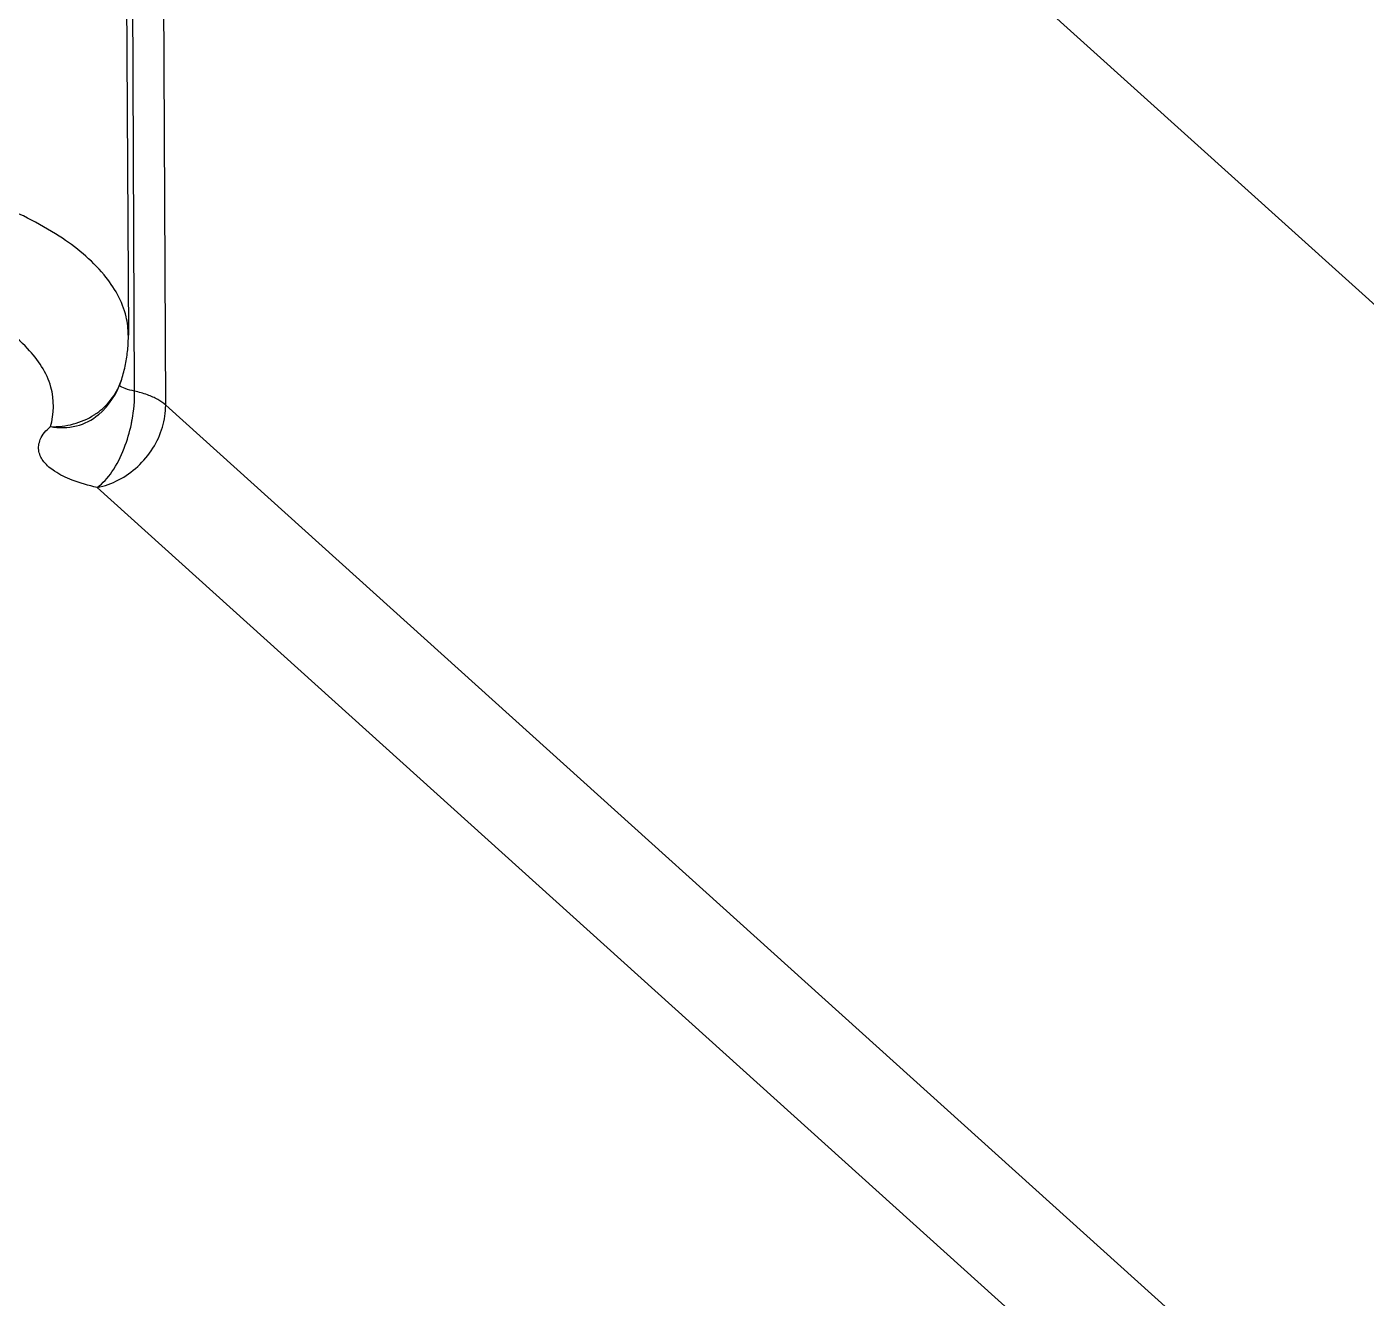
# Model space of a CAD drawing. Header units: millimetres. Extents: x 306 to 1885, y 393 to 1000.
# Drawn here: x 573.16 to 590.68, y 617.01 to 633.63 of the extents above; entities that cross this region are included whole.
import ezdxf

# ---------------------------------------------------------------- set-up
doc = ezdxf.new("R2010")
doc.units = ezdxf.units.MM

# ---------------------------------------------------------------- blocks, each defined once
blk = doc.blocks.new('u51')
at = {"color": 7}
for p, q in [((-60.56972867189684, 60.01784450841546), (-23.17960193609684, 26.30209964421556)), ((-61.46549486289685, 58.9401502839155), (-24.07536812709685, 25.22440541971559)), ((-61.32975325049685, 43.25549423771554), (-24.00310111699685, 9.596986234815631)), ((-24.07536812709685, 25.22440541971559), (-24.00310111699685, 9.596986234815631)), ((-23.19474626029685, 25.35098612391539), (-23.19667716809684, 25.34933533831554)), ((-23.66934034389683, 25.04285361031543), (-23.59724272299684, 9.421025207015646)), ((-23.50821056099684, 8.699950952215431), (-23.58782662239685, 24.30973785481547))]:
    blk.add_line(p, q, dxfattribs=at)
blk.add_arc((-22.54635013769683, 24.59042744751559), 0.9994127136, 130.4975002862977, 162.7716542535023, dxfattribs=at)
for points, start_tangent, end_tangent in [([(-23.17960193609684, 26.30209964421556), (-23.45914738479684, 26.20411286921558), (-23.70979713389684, 26.02766826311563), (-23.90757475129683, 25.78960282231537), (-24.03341376999686, 25.51290166601552), (-24.07536812419684, 25.22440541711558)], (-0.9819389413023714, -0.1891980854923705), (0.006642933469211864, -0.9999779354740402)), ([(-23.17960193609684, 26.30209964421556), (-23.37245631109687, 26.09921707541548), (-23.53304091869686, 25.7891845448155), (-23.62679913849684, 25.47144048171549)], (-0.813850988989631, -0.5810736336477501), (-0.2061691404327694, -0.978516369578564)), ([(-23.17960193609684, 26.30209964421556), (-22.85092164169686, 26.20524002231559), (-22.62332987799684, 26.09050286801539), (-22.48436522339685, 25.96808975501563), (-22.41828113889682, 25.83238186091558), (-22.43648267889682, 25.67498962981563), (-22.56796627029684, 25.50703358951546)], (0.97719289516253, -0.2123535863692265), (-0.7595739140647115, -0.6504209937205396)), ([(-23.62679913849684, 25.47144048171549), (-23.63726159759685, 25.41853467591545), (-23.66948399949683, 25.0428869690154)], (-0.2061691405339937, -0.9785163695572365), (0.02363503201139323, -0.9997206536137085)), ([(-22.56796627069684, 25.5070335888156), (-22.90843919009683, 25.49672453651556), (-23.19474626029685, 25.35098612391539)], (-0.9852107261690476, 0.17134708938718), (-0.7613612544766578, -0.648327880151494)), ([(-22.56796627029684, 25.5070335888156), (-22.87019466769686, 25.47204054991562), (-23.14137436899682, 25.3526001244154), (-23.17495333329686, 25.32993797241556)], (-0.9995693876024403, 0.02934347232490617), (-0.8162977224120515, -0.5776313949093291)), ([(-22.56796627029684, 25.50703358951546), (-22.57456258889684, 24.98894591311546), (-22.27074571559683, 24.48641111951565), (-21.67344194409685, 24.03383593321541), (-20.81575553889684, 23.65604585911547), (-19.74747767599683, 23.37512828371564), (-18.52938454829683, 23.20702527311551)], (-0.2964999419871147, -0.955032870848767), (0.9964138330987471, -0.08461367034624191)), ([(-24.07536812419684, 25.22440541711558), (-23.97340532869686, 25.15296335451558), (-23.83613027299685, 25.09157155891558), (-23.66948399949683, 25.0428869690154)], (0.738664088136439, -0.6740737088016141), (0.9740830247949218, -0.2261907619828355)), ([(-23.17495333329686, 25.32993797241556), (-23.35553819239684, 25.1601371371155)], (-0.8162977225054141, -0.5776313947773909), (-0.6238634395155024, -0.7815333702637957)), ([(-23.66934038649686, 25.04285866801547), (-23.54595787469685, 25.00942265891558), (-23.46446070589684, 24.97032191581548)], (0.9821244127083372, -0.1882329353814154), (0.843071671543646, -0.5378012240973448)), ([(-23.35553819239684, 25.1601371371155), (-23.49215560349683, 24.91310358901546), (-23.50085335379683, 24.88661574811545)], (-0.6238634393802033, -0.7815333703717988), (-0.2957523119050082, -0.9552646596639294)), ([(-23.50086989149685, 24.8866208680156), (-23.55015718039684, 24.69404476191539), (-23.57894791289684, 24.50174809291548), (-23.58782662239685, 24.30973785501556)], (-0.2964999419063722, -0.9550328708738343), (0.005100327546278263, -0.9999869932448726)), ([(-23.58624417309684, 24.30974398891544), (-23.55829650679686, 24.06920725861551), (-23.26908408589685, 23.52126985681548), (-22.68439588029685, 23.01771302101542), (-21.83227867239685, 22.58269171071561), (-21.16772823749685, 22.35071210851538)], (0.003872666244842777, -0.9999925011999621), (0.9578641618722801, -0.2872215998157429))]:
    blk.add_spline(points, degree=3, dxfattribs=dict(at, start_tangent=start_tangent, end_tangent=end_tangent))
blk = doc.blocks.new('u15')
blk.add_blockref('u51', (-79.8961499711204, 115.4820911432357))

msp = doc.modelspace()

# ---------------------------------------------------------------- block references
at = {"rotation": 180}
msp.add_blockref('u15', (471.0083772978036, 769.3903250205377), dxfattribs=at)

doc.saveas('drawing.dxf')
